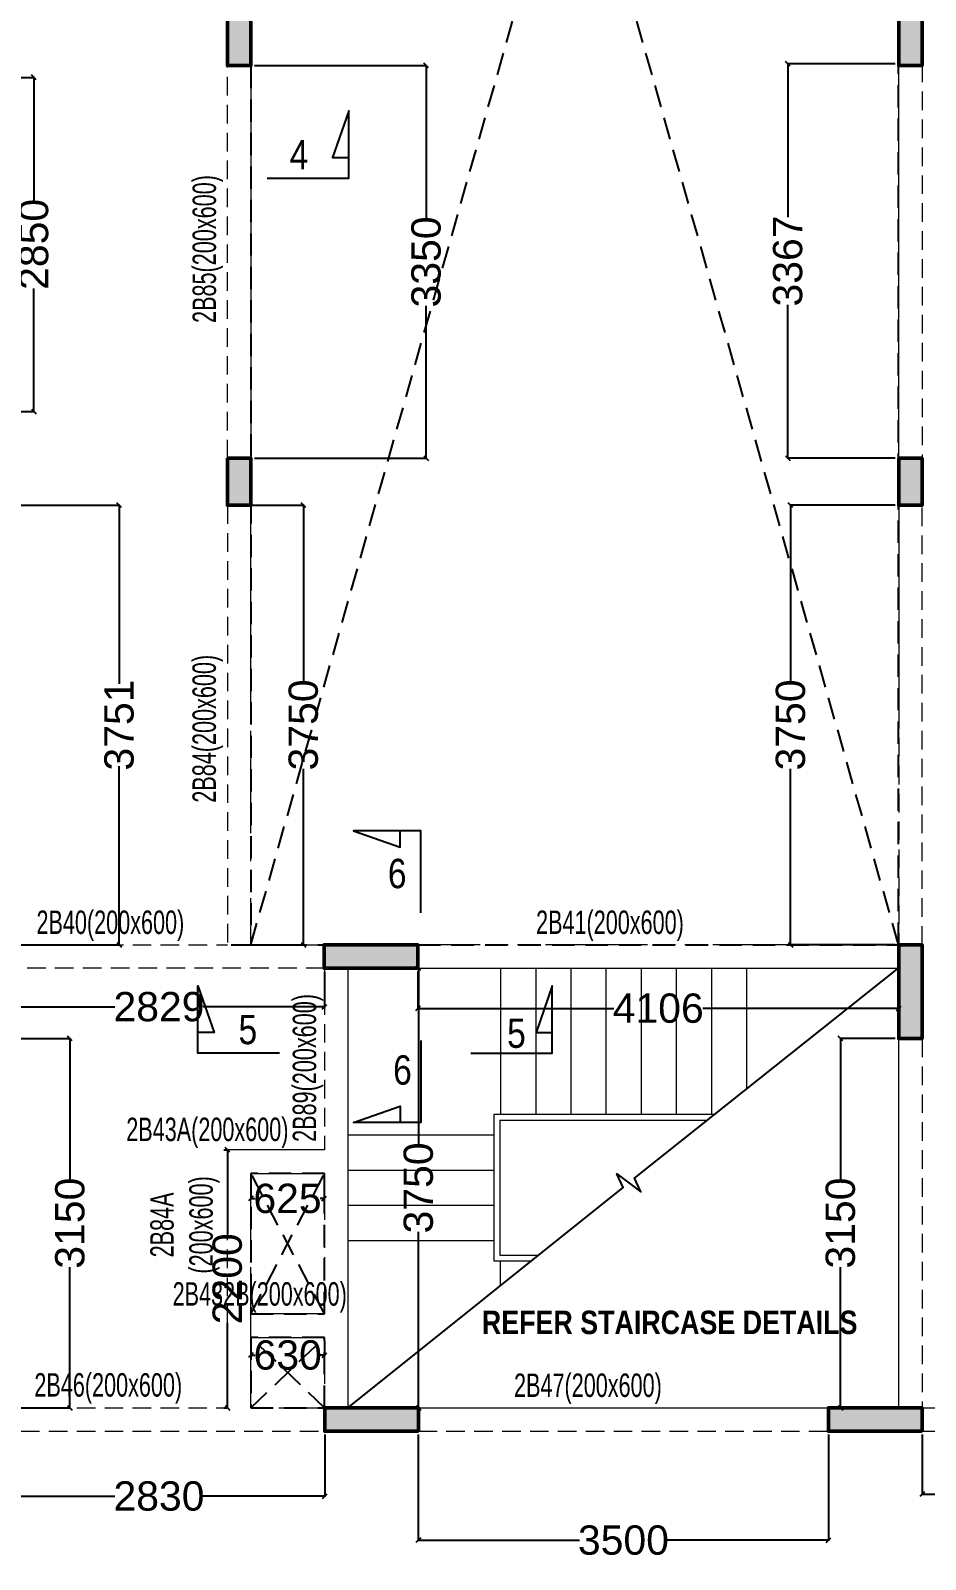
# Model space of a CAD drawing. Header units: millimetres. Extents: x -29 to 37328, y -5 to 79129.
# Drawn here: x 16650 to 24289, y 37964 to 51008 of the extents above; entities that cross this region are included whole.
import ezdxf
from ezdxf.enums import TextEntityAlignment as Align

# ---------------------------------------------------------------- set-up
doc = ezdxf.new("R2010")
doc.units = ezdxf.units.MM
for name, pattern in [('CONTINU', [0]), ('DASHED', [0.75, 0.5, -0.25]), ('HIDDEN', [9.525, 6.35, -3.175])]:
    doc.linetypes.add(name, pattern=pattern)
for name, color, linetype, lineweight in [('A-CLMN', 5, 'Continuous', 50), ('A-CONC', 5, 'Continuous', 40), ('A-CONC-PATT', 253, 'Continuous', 0), ('S - BEAM', 7, 'Continuous', 13), ('S - BEAM TXT', 30, 'Continuous', 13), ('S - SLAB TXT', 2, 'Continuous', 13), ('STR-Stair', 1, 'Continuous', 13)]:
    doc.layers.add(name, color=color, linetype=linetype, lineweight=lineweight)
for name, color, linetype in [('BAND DETAILS', 2, 'Continuous'), ('S-DIM', 8, 'Continuous'), ('SECTION', 4, 'CONTINU'), ('SL-FW-HIDDEN', 1, 'Continuous')]:
    doc.layers.add(name, color=color, linetype=linetype)
doc.styles.add('S - GRID TXT', font='ARIALNB.TTF')
doc.styles.add('SED', font='ARIALN.TTF', dxfattribs={"height": 50})
doc.styles.add('SOBHA', font='arial.ttf')
doc.styles.add('TITLE', font='tahoma.ttf')
doc.dimstyles.new('S--20', dxfattribs={"dimscale": 20, "dimtxt": 12.5, "dimasz": 2, "dimexe": 0.25, "dimexo": 1.5, "dimgap": 0.1, "dimtad": 0, "dimdec": 0, "dimrnd": 0.0005, "dimzin": 0, "dimdsep": 46, "dimtxsty": 'SOBHA', "dimblk": 'OBLIQUE', "dimcen": 0.09, "dimclrd": 8, "dimclre": 8, "dimclrt": 4, "dimadec": 0, "dimazin": 0, "dimtfac": 1, "dimtdec": 0, "dimtofl": 0, "dimtmove": 0, "dimatfit": 3, "dimfxl": 0.18, "dimtolj": 1, "dimtzin": 0, "dimlwd": -1, "dimlwe": -1, "dimarcsym": 0})

# ---------------------------------------------------------------- blocks, each defined once
blk = doc.blocks.new('*U83')
at = {"layer": 'SL-FW-HIDDEN', "linetype": 'HIDDEN', "ltscale": 30}
for p, q in [((5530, 19500), (0, 0)), ((0, 19500), (5530, 0))]:
    blk.add_line(p, q, dxfattribs=at)
blk.add_lwpolyline([(0, 19500), (5530, 19500), (5530, 0), (0, 0)], close=True, dxfattribs=at)
at = {"layer": 'SL-FW-HIDDEN', "linetype": 'DASHED', "ltscale": 250, "style": 'TITLE'}
blk.add_attdef('DECRIPTION', text='', height=125, dxfattribs=at).set_placement((960, 116), align=Align.MIDDLE_CENTER)
blk = doc.blocks.new('*U81')
at = {"layer": 'SL-FW-HIDDEN', "linetype": 'HIDDEN', "ltscale": 30}
for p, q in [((630, 600), (0, 0)), ((0, 600), (630, 0))]:
    blk.add_line(p, q, dxfattribs=at)
blk.add_lwpolyline([(0, 600), (630, 600), (630, 0), (0, 0)], close=True, dxfattribs=at)
at = {"layer": 'SL-FW-HIDDEN', "linetype": 'DASHED', "ltscale": 250, "style": 'TITLE'}
blk.add_attdef('DECRIPTION', text='', height=125, dxfattribs=at).set_placement((960, 116), align=Align.MIDDLE_CENTER)
blk = doc.blocks.new('*U82')
at = {"layer": 'SL-FW-HIDDEN', "linetype": 'HIDDEN', "ltscale": 30}
for p, q in [((630, 1200), (0, 0)), ((0, 1200), (630, 0))]:
    blk.add_line(p, q, dxfattribs=at)
blk.add_lwpolyline([(0, 1200), (630, 1200), (630, 0), (0, 0)], close=True, dxfattribs=at)
at = {"layer": 'SL-FW-HIDDEN', "linetype": 'DASHED', "ltscale": 250, "style": 'TITLE'}
blk.add_attdef('DECRIPTION', text='', height=125, dxfattribs=at).set_placement((960, 116), align=Align.MIDDLE_CENTER)
blk = doc.blocks.new('FIRST FLOOR ROOF FRAMING LAYOUT')
at = {"elevation": 1}
blk.add_lwpolyline([(19021, -2567156), (21374, -2565276), (21319, -2565159), (21526, -2565313), (21470, -2565196), (23726, -2563402)], dxfattribs=at)
at = {"layer": 'S - BEAM', "linetype": 'HIDDEN', "ltscale": 25}
for p, q in [((17995, -2559054, 0), (17995, -2555704, 0)), ((23926, -2555687, 0), (23927, -2559072, 0)), ((17995, -2559454, 0), (17996, -2563204, 0)), ((23927, -2559454, 0), (23727, -2559454, 0)), ((23926, -2563204, 0), (23926, -2559454, 0)), ((18196, -2563204, 0), (18196, -2561204, 0)), ((23727, -2561201, 0), (23727, -2563204, 0)), ((15996, -2563204), (17996, -2563204)), ((18196, -2563204), (18825, -2563204)), ((23726, -2563204, -1), (19620, -2563204, 1)), ((18825, -2563404), (15996, -2563404)), ((18825, -2563404, 0), (18825, -2564954, 0)), ((23926, -2564004, 0), (23926, -2567154, 0)), ((18825, -2565155, 0), (18825, -2566354, 0)), ((18825, -2566554, 0), (18825, -2567154, 0)), ((15995, -2567154, 0), (17995, -2567154, 0)), ((18195, -2567154, 0), (18825, -2567154, 0)), ((23926, -2567154, 0), (25926, -2567154, 0)), ((15995, -2567354, 0), (18825, -2567354, 0)), ((19626, -2567353, 0), (23126, -2567354, 0)), ((23926, -2567354, 0), (25926, -2567354, 0))]:
    blk.add_line(p, q, dxfattribs=at)
at = {"layer": 'S - BEAM', "linetype": 'ByBlock', "ltscale": 25}
for p, q in [((18195, -2555704, 0), (18195, -2559054, 0)), ((23727, -2559072, 0), (23727, -2555687, 0)), ((18196, -2561200, 0), (18195, -2559454, 0)), ((23727, -2559454, 0), (23727, -2561201, 0)), ((19025, -2567154, 0), (19025, -2563404, 0)), ((19620, -2563404, 1), (23726, -2563404, -1)), ((23726, -2567154, 0), (23726, -2564004, 0)), ((19626, -2567154, 0), (23126, -2567154, 0))]:
    blk.add_line(p, q, dxfattribs=at)
at = {"layer": 'S - BEAM', "linetype": 'ByBlock', "ltscale": 25, "elevation": 0}
for points in [[(18825, -2564954), (17995, -2564954)], [(18195, -2565154), (18821, -2565154)], [(18195, -2565754), (18195, -2565155)], [(18195, -2567154), (18195, -2565954)], [(18825, -2566354), (18200, -2566354)], [(18200, -2566554), (18825, -2566554)]]:
    blk.add_lwpolyline(points, dxfattribs=at)
at = {"layer": 'S - BEAM', "linetype": 'HIDDEN', "ltscale": 25, "elevation": 0}
blk.add_lwpolyline([(17995, -2567154), (17995, -2564954)], dxfattribs=at)
at = {"layer": 'SECTION', "color": 5, "ltscale": 1000}
for points, elevation in [([(18335, -2556664), (19033, -2556664), (19033, -2556089), (18893, -2556487), (19033, -2556487)], 0), ([(19646, -2562932), (19646, -2562231), (19071, -2562231), (19469, -2562370), (19469, -2562231)], 1), ([(18440, -2564129), (17743, -2564129), (17743, -2563554), (17882, -2563952), (17743, -2563952)], -1), ([(20072, -2564129), (20769, -2564129), (20769, -2563554), (20630, -2563952), (20769, -2563952)], 0), ([(19646, -2564022), (19646, -2564719), (19071, -2564719), (19469, -2564580), (19469, -2564719)], 1)]:
    blk.add_lwpolyline(points, dxfattribs=dict(at, elevation=elevation))
at = {"layer": 'STR-Stair', "color": 1}
for p, q in [((20327, -2563404, 0), (20327, -2564651, 1)), ((20627, -2563404, 0), (20627, -2564651, 1)), ((20927, -2563404, 0), (20927, -2564651, 1)), ((21227, -2563404, 0), (21227, -2564651, 1)), ((21527, -2563404, 0), (21527, -2564651, 1)), ((21827, -2563404, 0), (21827, -2564651, 1)), ((22127, -2563404, 0), (22127, -2564651, 1)), ((22427, -2563404, 0), (22427, -2564434, 1)), ((19021, -2564826, 1), (20271, -2564826, 1)), ((19021, -2565126, 1), (20271, -2565126, 1)), ((19021, -2565426, 1), (20271, -2565426, 1)), ((19021, -2565726, 1), (20271, -2565726, 1)), ((20327, -2566111, 1), (20327, -2565901, 1))]:
    blk.add_line(p, q, dxfattribs=at)
at = {"layer": 'STR-Stair', "color": 7, "linetype": 'ByBlock'}
for p, q in [((22155, -2564651, 1), (20271, -2564651, 1)), ((20271, -2564651, 1), (20271, -2565901, 1)), ((20321, -2564701, 1), (20321, -2565851, 1)), ((20321, -2564701, 1), (22092, -2564701, 1)), ((20271, -2565901, 1), (20591, -2565901, 1)), ((20321, -2565851, 1), (20653, -2565851, 1))]:
    blk.add_line(p, q, dxfattribs=at)
at = {"layer": 'SL-FW-HIDDEN', "color": 3, "linetype": 'DASHED', "lineweight": 5, "ltscale": 30, "xscale": -1, "rotation": 180}
for name, p in [('*U83', (18195, -2543704, 0)), ('*U82', (18195, -2565154, 0)), ('*U81', (18195, -2566554, 0))]:
    blk.add_blockref(name, p, dxfattribs=at)
at = {"layer": 'S - BEAM TXT', "char_height": 200, "attachment_point": 8, "rotation": 90, "style": 'S - GRID TXT'}
for s, insert in [('{\\fSwis721 LtCn BT|b0|i0|c0|p34;\\W0.9;2B85(200x600)}', (17958, -2557268, 0)), ('{\\fSwis721 LtCn BT|b0|i0|c0|p34;\\W0.9;2B84(200x600)}', (17957, -2561361, 0)), ('{\\fSwis721 LtCn BT|b0|i0|c0|p34;\\W0.9;2B89(200x600)}', (18813, -2564255, 0)), ('{\\fSwis721 LtCn BT|b0|i0|c0|p34;\\W0.9;2B84A \\P(200x600)}', (17930, -2565594, 0))]:
    blk.add_mtext(s, dxfattribs=dict(at, insert=insert))
at = {"layer": 'S - BEAM TXT', "char_height": 200, "attachment_point": 8, "style": 'S - GRID TXT'}
for s, insert in [('{\\fSwis721 LtCn BT|b0|i0|c0|p34;\\W0.9;2B40(200x600)}', (16996, -2563172, 1)), ('{\\fSwis721 LtCn BT|b0|i0|c0|p34;\\W0.9;2B41(200x600)}', (21261, -2563172, 0)), ('{\\fSwis721 LtCn BT|b0|i0|c0|p34;\\W0.9;2B43A(200x600)}', (17824, -2564939, 1)), ('{\\fSwis721 LtCn BT|b0|i0|c0|p34;\\W0.9;2B432B(200x600)}', (18271, -2566343, 1)), ('{\\fSwis721 LtCn BT|b0|i0|c0|p34;\\W0.9;2B46(200x600)}', (16978, -2567119, 1)), ('{\\fSwis721 LtCn BT|b0|i0|c0|p34;\\W0.9;2B47(200x600)}', (21073, -2567122, 1))]:
    blk.add_mtext(s, dxfattribs=dict(at, insert=insert))
at = {"layer": 'S - SLAB TXT', "insert": (23374, -2566325, 0), "char_height": 200, "width": 3207.13, "attachment_point": 3, "rotation": 0.0107, "style": 'S - GRID TXT'}
blk.add_mtext('REFER STAIRCASE DETAILS', dxfattribs=at)
at = {"layer": 'SECTION', "linetype": 'Continuous', "style": 'SED'}
for s, p in [('4', (18527, -2556588, 0)), ('6', (19365, -2562721, 0)), ('5', (18090, -2564052, -1)), ('5', (20383, -2564083, 0)), ('6', (19410, -2564397, 1))]:
    blk.add_text(s, height=250, rotation=0.0105, dxfattribs=at).set_placement(p)
blk = doc.blocks.new('FFR')
at = {"layer": 'A-CONC-PATT'}
h = blk.add_hatch(color=256, dxfattribs=at)
h.dxf.hatch_style = 1
h.paths.add_polyline_path([(10440, 19780), (10240, 19780), (10240, 19380), (10440, 19380)])
h = blk.add_hatch(color=256, dxfattribs=at)
h.dxf.hatch_style = 1
h.paths.add_polyline_path([(16170, 19780), (15970, 19780), (15970, 19380), (16170, 19380)])
h = blk.add_hatch(color=256, dxfattribs=at)
h.dxf.hatch_style = 1
h.paths.add_polyline_path([(10440, 16030), (10240, 16030), (10240, 15630), (10440, 15630)])
h = blk.add_hatch(color=256, dxfattribs=at)
h.dxf.hatch_style = 1
h.paths.add_polyline_path([(16170, 16030), (15970, 16030), (15970, 15630), (16170, 15630)])
h = blk.add_hatch(color=256, dxfattribs=at)
h.dxf.hatch_style = 1
h.paths.add_polyline_path([(11065, 11880), (11065, 11680), (11865, 11680), (11865, 11880)])
h = blk.add_hatch(color=256, dxfattribs=at)
h.dxf.hatch_style = 1
h.paths.add_polyline_path([(16170, 11880), (15970, 11880), (15970, 11080), (16170, 11080)])
h = blk.add_hatch(color=256, dxfattribs=at)
h.dxf.hatch_style = 1
h.paths.add_polyline_path([(11070, 7930), (11070, 7730), (11870, 7730), (11870, 7930)])
h = blk.add_hatch(color=256, dxfattribs=at)
h.dxf.hatch_style = 1
h.paths.add_polyline_path([(15370, 7930), (15370, 7730), (16170, 7730), (16170, 7930)])
at = {"elevation": 0}
blk.add_lwpolyline([(11341, 7927), (11341, 7927)], dxfattribs=at)
at = {"layer": 'A-CLMN'}
for points, elevation in [([(10240, 19780), (10440, 19780), (10440, 19380), (10240, 19380)], 1), ([(15970, 19780), (16170, 19780), (16170, 19380), (15970, 19380)], 1), ([(11865, 11680), (11065, 11680), (11065, 11880), (11865, 11880)], 1), ([(15970, 11880), (16170, 11880), (16170, 11080), (15970, 11080)], 0)]:
    blk.add_lwpolyline(points, close=True, dxfattribs=dict(at, elevation=elevation))
for points in [[(10240, 16030), (10440, 16030), (10440, 15630), (10240, 15630)], [(15970, 16030), (16170, 16030), (16170, 15630), (15970, 15630)], [(11870, 7730), (11070, 7730), (11070, 7930), (11870, 7930)], [(16170, 7730), (15370, 7730), (15370, 7930), (16170, 7930)]]:
    blk.add_lwpolyline(points, close=True, dxfattribs=at)
at = {"layer": 'A-CONC', "ltscale": 50, "elevation": 0}
blk.add_lwpolyline([(15970, 11880), (15970, 11680)], dxfattribs=at)
blk.add_lwpolyline([(15970, 11880), (15970, 11680)], dxfattribs=at)
at = {"layer": 'A-CONC', "ltscale": 50}
blk.add_lwpolyline([(15970, 11080), (16170, 11080)], dxfattribs=at)
blk.add_lwpolyline([(15970, 11080), (16170, 11080)], dxfattribs=at)
blk = doc.blocks.new('_Oblique')
at = {"color": 0, "linetype": 'ByBlock', "lineweight": -2}
blk.add_line((-0.5, -0.5), (0.5, 0.5), dxfattribs=at)
blk = doc.blocks.new('*D402')
at = {"layer": 'Defpoints', "color": 0, "linetype": 'ByBlock', "transparency": 16777216}
for p in [(16331, 43008), (19160, 43008), (19160, 42679)]:
    blk.add_point(p, dxfattribs=at)
at = {"layer": 'S-DIM', "color": 8, "transparency": 16777216}
for p, q in [((16331, 42978), (16331, 42674)), ((19160, 42978), (19160, 42674)), ((16331, 42679), (17368, 42679)), ((19160, 42679), (18123, 42679))]:
    blk.add_line(p, q, dxfattribs=at)
at = {"layer": 'S-DIM', "color": 8, "linetype": 'ByBlock', "transparency": 16777216, "xscale": 40, "yscale": 40, "zscale": 40, "rotation": 180}
blk.add_blockref('_Oblique', (16331, 42679), dxfattribs=at)
at = {"layer": 'S-DIM', "color": 8, "linetype": 'ByBlock', "transparency": 16777216, "xscale": 40, "yscale": 40, "zscale": 40}
blk.add_blockref('_Oblique', (19160, 42679), dxfattribs=at)
at = {"layer": 'S-DIM', "color": 4, "linetype": 'ByBlock', "transparency": 16777216, "insert": (17746, 42679), "char_height": 250, "attachment_point": 5, "style": 'SOBHA'}
blk.add_mtext('\\A1;2829', dxfattribs=at)
blk = doc.blocks.new('*D308')
at = {"layer": 'Defpoints', "color": 0, "linetype": 'ByBlock', "transparency": 16777216}
for p in [(19955, 43009, 1), (24061, 43011, 1), (24061, 42666)]:
    blk.add_point(p, dxfattribs=at)
at = {"layer": 'S-DIM', "color": 8, "transparency": 16777216}
for p, q in [((19955, 42979), (19955, 42661)), ((24061, 42981), (24061, 42661)), ((19955, 42666), (21628, 42666)), ((24061, 42666), (22389, 42666))]:
    blk.add_line(p, q, dxfattribs=at)
at = {"layer": 'S-DIM', "color": 8, "linetype": 'ByBlock', "transparency": 16777216, "xscale": 40, "yscale": 40, "zscale": 40, "rotation": 180}
blk.add_blockref('_Oblique', (19955, 42666), dxfattribs=at)
at = {"layer": 'S-DIM', "color": 8, "linetype": 'ByBlock', "transparency": 16777216, "xscale": 40, "yscale": 40, "zscale": 40}
blk.add_blockref('_Oblique', (24061, 42666), dxfattribs=at)
at = {"layer": 'S-DIM', "color": 4, "linetype": 'ByBlock', "transparency": 16777216, "insert": (22008, 42666), "char_height": 250, "attachment_point": 5, "style": 'SOBHA'}
blk.add_mtext('\\A1;4106', dxfattribs=at)
blk = doc.blocks.new('*D311')
at = {"layer": 'Defpoints', "color": 0, "linetype": 'ByBlock', "transparency": 16777216}
for p in [(18530, 41259, 0), (19156, 41259, 0), (19156, 41043)]:
    blk.add_point(p, dxfattribs=at)
at = {"layer": 'S-DIM', "color": 8, "transparency": 16777216}
for p, q in [((18530, 41229), (18530, 41038)), ((19156, 41229), (19156, 41038)), ((18530, 41043), (18563, 41043)), ((19156, 41043), (19123, 41043))]:
    blk.add_line(p, q, dxfattribs=at)
at = {"layer": 'S-DIM', "color": 8, "linetype": 'ByBlock', "transparency": 16777216, "xscale": 40, "yscale": 40, "zscale": 40, "rotation": 180}
blk.add_blockref('_Oblique', (18530, 41043), dxfattribs=at)
at = {"layer": 'S-DIM', "color": 8, "linetype": 'ByBlock', "transparency": 16777216, "xscale": 40, "yscale": 40, "zscale": 40}
blk.add_blockref('_Oblique', (19156, 41043), dxfattribs=at)
at = {"layer": 'S-DIM', "color": 4, "linetype": 'ByBlock', "transparency": 16777216, "insert": (18843, 41043), "char_height": 250, "attachment_point": 5, "style": 'SOBHA'}
blk.add_mtext('\\A1;625', dxfattribs=at)
blk = doc.blocks.new('*D312')
at = {"layer": 'Defpoints', "color": 0, "linetype": 'ByBlock', "transparency": 16777216}
for p in [(18530, 39859, 0), (19160, 39859, 0), (19160, 39707)]:
    blk.add_point(p, dxfattribs=at)
at = {"layer": 'S-DIM', "color": 8, "transparency": 16777216}
for p, q in [((18530, 39829), (18530, 39702)), ((19160, 39829), (19160, 39702)), ((18530, 39707), (18567, 39707)), ((19160, 39707), (19124, 39707))]:
    blk.add_line(p, q, dxfattribs=at)
at = {"layer": 'S-DIM', "color": 8, "linetype": 'ByBlock', "transparency": 16777216, "xscale": 40, "yscale": 40, "zscale": 40, "rotation": 180}
blk.add_blockref('_Oblique', (18530, 39707), dxfattribs=at)
at = {"layer": 'S-DIM', "color": 8, "linetype": 'ByBlock', "transparency": 16777216, "xscale": 40, "yscale": 40, "zscale": 40}
blk.add_blockref('_Oblique', (19160, 39707), dxfattribs=at)
at = {"layer": 'S-DIM', "color": 4, "linetype": 'ByBlock', "transparency": 16777216, "insert": (18845, 39707), "char_height": 250, "attachment_point": 5, "style": 'SOBHA'}
blk.add_mtext('\\A1;630', dxfattribs=at)
blk = doc.blocks.new('*D313')
at = {"layer": 'Defpoints', "color": 0, "linetype": 'ByBlock', "transparency": 16777216}
for p in [(16331, 39059, 0), (19161, 39059, 0), (19161, 38504)]:
    blk.add_point(p, dxfattribs=at)
at = {"layer": 'S-DIM', "color": 8, "transparency": 16777216}
for p, q in [((16331, 39029), (16331, 38499)), ((19161, 39029), (19161, 38499)), ((16331, 38504), (17369, 38504)), ((19161, 38504), (18123, 38504))]:
    blk.add_line(p, q, dxfattribs=at)
at = {"layer": 'S-DIM', "color": 8, "linetype": 'ByBlock', "transparency": 16777216, "xscale": 40, "yscale": 40, "zscale": 40, "rotation": 180}
blk.add_blockref('_Oblique', (16331, 38504), dxfattribs=at)
at = {"layer": 'S-DIM', "color": 8, "linetype": 'ByBlock', "transparency": 16777216, "xscale": 40, "yscale": 40, "zscale": 40}
blk.add_blockref('_Oblique', (19161, 38504), dxfattribs=at)
at = {"layer": 'S-DIM', "color": 4, "linetype": 'ByBlock', "transparency": 16777216, "insert": (17746, 38504), "char_height": 250, "attachment_point": 5, "style": 'SOBHA'}
blk.add_mtext('\\A1;2830', dxfattribs=at)
blk = doc.blocks.new('*D314')
at = {"layer": 'Defpoints', "color": 0, "linetype": 'ByBlock', "transparency": 16777216}
for p in [(19960, 39059, 0), (23461, 39059, 0), (23461, 38128)]:
    blk.add_point(p, dxfattribs=at)
at = {"layer": 'S-DIM', "color": 8, "transparency": 16777216}
for p, q in [((19960, 39029), (19960, 38123)), ((23461, 39029), (23461, 38123)), ((19960, 38128), (21336, 38128)), ((23461, 38128), (22085, 38128))]:
    blk.add_line(p, q, dxfattribs=at)
at = {"layer": 'S-DIM', "color": 8, "linetype": 'ByBlock', "transparency": 16777216, "xscale": 40, "yscale": 40, "zscale": 40, "rotation": 180}
blk.add_blockref('_Oblique', (19960, 38128), dxfattribs=at)
at = {"layer": 'S-DIM', "color": 8, "linetype": 'ByBlock', "transparency": 16777216, "xscale": 40, "yscale": 40, "zscale": 40}
blk.add_blockref('_Oblique', (23461, 38128), dxfattribs=at)
at = {"layer": 'S-DIM', "color": 4, "linetype": 'ByBlock', "transparency": 16777216, "insert": (21711, 38128), "char_height": 250, "attachment_point": 5, "style": 'SOBHA'}
blk.add_mtext('\\A1;3500', dxfattribs=at)
blk = doc.blocks.new('*D315')
at = {"layer": 'Defpoints', "color": 0, "linetype": 'ByBlock', "transparency": 16777216}
for p in [(24261, 39059, 0), (26261, 39059, 0), (26261, 38521)]:
    blk.add_point(p, dxfattribs=at)
at = {"layer": 'S-DIM', "color": 8, "transparency": 16777216}
for p, q in [((24261, 39029), (24261, 38516)), ((26261, 39029), (26261, 38516)), ((24261, 38521), (24884, 38521)), ((26261, 38521), (25638, 38521))]:
    blk.add_line(p, q, dxfattribs=at)
at = {"layer": 'S-DIM', "color": 8, "linetype": 'ByBlock', "transparency": 16777216, "xscale": 40, "yscale": 40, "zscale": 40, "rotation": 180}
blk.add_blockref('_Oblique', (24261, 38521), dxfattribs=at)
at = {"layer": 'S-DIM', "color": 8, "linetype": 'ByBlock', "transparency": 16777216, "xscale": 40, "yscale": 40, "zscale": 40}
blk.add_blockref('_Oblique', (26261, 38521), dxfattribs=at)
at = {"layer": 'S-DIM', "color": 4, "linetype": 'ByBlock', "transparency": 16777216, "insert": (25261, 38521), "char_height": 250, "attachment_point": 5, "style": 'SOBHA'}
blk.add_mtext('\\A1;2000', dxfattribs=at)
blk = doc.blocks.new('*D415')
at = {"layer": 'Defpoints', "color": 0, "linetype": 'ByBlock', "transparency": 16777216}
for p in [(16131, 42408), (16986, 42408), (16131, 39258)]:
    blk.add_point(p, dxfattribs=at)
at = {"layer": 'S-DIM', "color": 8, "transparency": 16777216}
for p, q in [((16161, 42408), (16991, 42408)), ((16986, 42408), (16986, 41208)), ((16986, 39258), (16986, 40458)), ((16161, 39258), (16991, 39258))]:
    blk.add_line(p, q, dxfattribs=at)
at = {"layer": 'S-DIM', "color": 8, "linetype": 'ByBlock', "transparency": 16777216, "xscale": 40, "yscale": 40, "zscale": 40}
for p, rotation in [((16986, 42408), 90), ((16986, 39258), 270)]:
    blk.add_blockref('_Oblique', p, dxfattribs=dict(at, rotation=rotation))
at = {"layer": 'S-DIM', "color": 4, "linetype": 'ByBlock', "transparency": 16777216, "insert": (16986, 40833), "char_height": 250, "attachment_point": 5, "rotation": 90, "style": 'SOBHA'}
blk.add_mtext('\\A1;3150', dxfattribs=at)
blk = doc.blocks.new('*D416')
at = {"layer": 'Defpoints', "color": 0, "linetype": 'ByBlock', "transparency": 16777216}
for p in [(16331, 46959, 0), (17406, 46959), (16331, 43208)]:
    blk.add_point(p, dxfattribs=at)
at = {"layer": 'S-DIM', "color": 8, "transparency": 16777216}
for p, q in [((16361, 46959), (17411, 46959)), ((17406, 46959), (17406, 45434)), ((17406, 43208), (17406, 44732)), ((16361, 43208), (17411, 43208))]:
    blk.add_line(p, q, dxfattribs=at)
at = {"layer": 'S-DIM', "color": 8, "linetype": 'ByBlock', "transparency": 16777216, "xscale": 40, "yscale": 40, "zscale": 40}
for p, rotation in [((17406, 46959), 90), ((17406, 43208), 270)]:
    blk.add_blockref('_Oblique', p, dxfattribs=dict(at, rotation=rotation))
at = {"layer": 'S-DIM', "color": 4, "linetype": 'ByBlock', "transparency": 16777216, "insert": (17406, 45083), "char_height": 250, "attachment_point": 5, "rotation": 90, "style": 'SOBHA'}
blk.add_mtext('\\A1;3751', dxfattribs=at)
blk = doc.blocks.new('*D340')
at = {"layer": 'Defpoints', "color": 0, "linetype": 'ByBlock', "transparency": 16777216}
for p in [(16331, 50609, 1), (16677, 50609), (16225, 47759, 0)]:
    blk.add_point(p, dxfattribs=at)
at = {"layer": 'S-DIM', "color": 8, "transparency": 16777216}
for p, q in [((16361, 50609), (16682, 50609)), ((16677, 50609), (16677, 49561)), ((16677, 47759), (16677, 48807)), ((16255, 47759), (16682, 47759))]:
    blk.add_line(p, q, dxfattribs=at)
at = {"layer": 'S-DIM', "color": 8, "linetype": 'ByBlock', "transparency": 16777216, "xscale": 40, "yscale": 40, "zscale": 40}
for p, rotation in [((16677, 50609), 90), ((16677, 47759), 270)]:
    blk.add_blockref('_Oblique', p, dxfattribs=dict(at, rotation=rotation))
at = {"layer": 'S-DIM', "color": 4, "linetype": 'ByBlock', "transparency": 16777216, "insert": (16677, 49184), "char_height": 250, "attachment_point": 5, "rotation": 90, "style": 'SOBHA'}
blk.add_mtext('\\A1;2850', dxfattribs=at)
blk = doc.blocks.new('*D343')
at = {"layer": 'Defpoints', "color": 0, "linetype": 'ByBlock', "transparency": 16777216}
for p in [(18331, 46959, 0), (18331, 43209, 0), (18979, 43209)]:
    blk.add_point(p, dxfattribs=at)
at = {"layer": 'S-DIM', "color": 8, "transparency": 16777216}
for p, q in [((18361, 46959), (18984, 46959)), ((18979, 46959), (18979, 45458)), ((18979, 43209), (18979, 44709)), ((18361, 43209), (18984, 43209))]:
    blk.add_line(p, q, dxfattribs=at)
at = {"layer": 'S-DIM', "color": 8, "linetype": 'ByBlock', "transparency": 16777216, "xscale": 40, "yscale": 40, "zscale": 40}
for p, rotation in [((18979, 46959), 90), ((18979, 43209), 270)]:
    blk.add_blockref('_Oblique', p, dxfattribs=dict(at, rotation=rotation))
at = {"layer": 'S-DIM', "color": 4, "linetype": 'ByBlock', "transparency": 16777216, "insert": (18979, 45084), "char_height": 250, "attachment_point": 5, "rotation": 90, "style": 'SOBHA'}
blk.add_mtext('\\A1;3750', dxfattribs=at)
blk = doc.blocks.new('*D344')
at = {"layer": 'Defpoints', "color": 0, "linetype": 'ByBlock', "transparency": 16777216}
for p in [(18330, 41459, 0), (18330, 39259, 0), (18330, 39259)]:
    blk.add_point(p, dxfattribs=at)
at = {"layer": 'S-DIM', "color": 8, "transparency": 16777216}
for p, q in [((18300, 41459), (18325, 41459)), ((18330, 41459), (18330, 40736)), ((18330, 39259), (18330, 39982)), ((18300, 39259), (18325, 39259))]:
    blk.add_line(p, q, dxfattribs=at)
at = {"layer": 'S-DIM', "color": 8, "linetype": 'ByBlock', "transparency": 16777216, "xscale": 40, "yscale": 40, "zscale": 40}
for p, rotation in [((18330, 41459), 90), ((18330, 39259), 270)]:
    blk.add_blockref('_Oblique', p, dxfattribs=dict(at, rotation=rotation))
at = {"layer": 'S-DIM', "color": 4, "linetype": 'ByBlock', "transparency": 16777216, "insert": (18330, 40359), "char_height": 250, "attachment_point": 5, "rotation": 90, "style": 'SOBHA'}
blk.add_mtext('\\A1;2200', dxfattribs=at)
blk = doc.blocks.new('*D345')
at = {"layer": 'Defpoints', "color": 0, "linetype": 'ByBlock', "transparency": 16777216}
for p in [(18530, 50709, 0), (18531, 47359, 0), (20027, 47359)]:
    blk.add_point(p, dxfattribs=at)
at = {"layer": 'S-DIM', "color": 8, "transparency": 16777216}
for p, q in [((18560, 50709), (20032, 50709)), ((20027, 50709), (20027, 49408)), ((20027, 47359), (20027, 48659)), ((18561, 47359), (20032, 47359))]:
    blk.add_line(p, q, dxfattribs=at)
at = {"layer": 'S-DIM', "color": 8, "linetype": 'ByBlock', "transparency": 16777216, "xscale": 40, "yscale": 40, "zscale": 40}
for p, rotation in [((20027, 50709), 90), ((20027, 47359), 270)]:
    blk.add_blockref('_Oblique', p, dxfattribs=dict(at, rotation=rotation))
at = {"layer": 'S-DIM', "color": 4, "linetype": 'ByBlock', "transparency": 16777216, "insert": (20027, 49034), "char_height": 250, "attachment_point": 5, "rotation": 90, "style": 'SOBHA'}
blk.add_mtext('\\A1;3350', dxfattribs=at)
blk = doc.blocks.new('*D350')
at = {"layer": 'Defpoints', "color": 0, "linetype": 'ByBlock', "transparency": 16777216}
for p in [(19155, 43009, 1), (19160, 39259, 0), (19961, 39259)]:
    blk.add_point(p, dxfattribs=at)
at = {"layer": 'S-DIM', "color": 8, "transparency": 16777216}
for p, q in [((19185, 43009), (19966, 43009)), ((19961, 43009), (19961, 41508)), ((19961, 39259), (19961, 40759)), ((19190, 39259), (19966, 39259))]:
    blk.add_line(p, q, dxfattribs=at)
at = {"layer": 'S-DIM', "color": 8, "linetype": 'ByBlock', "transparency": 16777216, "xscale": 40, "yscale": 40, "zscale": 40}
for p, rotation in [((19961, 43009), 90), ((19961, 39259), 270)]:
    blk.add_blockref('_Oblique', p, dxfattribs=dict(at, rotation=rotation))
at = {"layer": 'S-DIM', "color": 4, "linetype": 'ByBlock', "transparency": 16777216, "insert": (19961, 41134), "char_height": 250, "attachment_point": 5, "rotation": 90, "style": 'SOBHA'}
blk.add_mtext('\\A1;3750', dxfattribs=at)
blk = doc.blocks.new('*D352')
at = {"layer": 'Defpoints', "color": 0, "linetype": 'ByBlock', "transparency": 16777216}
for p in [(23564, 42409), (24061, 42409, 0), (24061, 39259, 0)]:
    blk.add_point(p, dxfattribs=at)
at = {"layer": 'S-DIM', "color": 8, "transparency": 16777216}
for p, q in [((24031, 42409), (23559, 42409)), ((23564, 42409), (23564, 41208)), ((23564, 39259), (23564, 40459)), ((24031, 39259), (23559, 39259))]:
    blk.add_line(p, q, dxfattribs=at)
at = {"layer": 'S-DIM', "color": 8, "linetype": 'ByBlock', "transparency": 16777216, "xscale": 40, "yscale": 40, "zscale": 40}
for p, rotation in [((23564, 42409), 90), ((23564, 39259), 270)]:
    blk.add_blockref('_Oblique', p, dxfattribs=dict(at, rotation=rotation))
at = {"layer": 'S-DIM', "color": 4, "linetype": 'ByBlock', "transparency": 16777216, "insert": (23564, 40834), "char_height": 250, "attachment_point": 5, "rotation": 90, "style": 'SOBHA'}
blk.add_mtext('\\A1;3150', dxfattribs=at)
blk = doc.blocks.new('*D353')
at = {"layer": 'Defpoints', "color": 0, "linetype": 'ByBlock', "transparency": 16777216}
for p in [(23138, 46959), (24061, 46959, 0), (24061, 43209, 0)]:
    blk.add_point(p, dxfattribs=at)
at = {"layer": 'S-DIM', "color": 8, "transparency": 16777216}
for p, q in [((24031, 46959), (23133, 46959)), ((23138, 46959), (23138, 45458)), ((23138, 43209), (23138, 44709)), ((24031, 43209), (23133, 43209))]:
    blk.add_line(p, q, dxfattribs=at)
at = {"layer": 'S-DIM', "color": 8, "linetype": 'ByBlock', "transparency": 16777216, "xscale": 40, "yscale": 40, "zscale": 40}
for p, rotation in [((23138, 46959), 90), ((23138, 43209), 270)]:
    blk.add_blockref('_Oblique', p, dxfattribs=dict(at, rotation=rotation))
at = {"layer": 'S-DIM', "color": 4, "linetype": 'ByBlock', "transparency": 16777216, "insert": (23138, 45084), "char_height": 250, "attachment_point": 5, "rotation": 90, "style": 'SOBHA'}
blk.add_mtext('\\A1;3750', dxfattribs=at)
blk = doc.blocks.new('*D354')
at = {"layer": 'Defpoints', "color": 0, "linetype": 'ByBlock', "transparency": 16777216}
for p in [(23114, 50725), (24061, 50725, 0), (24061, 47359, 0)]:
    blk.add_point(p, dxfattribs=at)
at = {"layer": 'S-DIM', "color": 8, "transparency": 16777216}
for p, q in [((24031, 50725), (23109, 50725)), ((23114, 50725), (23114, 49417)), ((23114, 47359), (23114, 48667)), ((24031, 47359), (23109, 47359))]:
    blk.add_line(p, q, dxfattribs=at)
at = {"layer": 'S-DIM', "color": 8, "linetype": 'ByBlock', "transparency": 16777216, "xscale": 40, "yscale": 40, "zscale": 40}
for p, rotation in [((23114, 50725), 90), ((23114, 47359), 270)]:
    blk.add_blockref('_Oblique', p, dxfattribs=dict(at, rotation=rotation))
at = {"layer": 'S-DIM', "color": 4, "linetype": 'ByBlock', "transparency": 16777216, "insert": (23114, 49042), "char_height": 250, "attachment_point": 5, "rotation": 90, "style": 'SOBHA'}
blk.add_mtext('\\A1;3367', dxfattribs=at)

msp = doc.modelspace()

# ---------------------------------------------------------------- block references
at = {"color": 1}
msp.add_blockref('FIRST FLOOR ROOF FRAMING LAYOUT', (334.9, 2606412.3), dxfattribs=at)
at = {"layer": 'BAND DETAILS', "linetype": 'ByBlock'}
msp.add_blockref('FFR', (8090.7, 31328.6, -0.1), dxfattribs=at)

# ---------------------------------------------------------------- dimensions: what is measured, and where the dimension line sits
at = {"layer": 'S-DIM', "linetype": 'ByBlock'}
for base, p1, p2, picture, middle in [((23114.1, 50725.2), (24060.7, 47358.6, -0.1), (24061.5, 50725.2, 0.2), '*D354', (23114.1, 49041.9)), ((16677.3, 50608.6), (16224.6, 47758.6, -0.1), (16330.9, 50608.6, 0.5), '*D340', (16677.3, 49183.6)), ((20027, 47358.6), (18530.3, 50708.6, -0.2), (18530.7, 47358.6, -0.1), '*D345', (20027, 49033.6)), ((17406.5, 46958.6), (16331.3, 43207.9), (16330.7, 46958.6, -0.1), '*D416', (17406.5, 45083.2)), ((18979.1, 43208.6), (18330.7, 46958.6, -0.1), (18330.7, 43208.6, -0.3), '*D343', (18979.1, 45083.6)), ((23138.3, 46958.6), (24060.7, 43208.6, -0.3), (24060.7, 46958.6, -0.1), '*D353', (23138.3, 45083.6)), ((19960.7, 39258.6), (19155.4, 43008.6, 0.7), (19160.1, 39258.6, -0.1), '*D350', (19960.7, 41133.6)), ((16986.3, 42407.9), (16131.3, 39257.9), (16131.3, 42407.9), '*D415', (16986.3, 40832.9)), ((23564.4, 42408.6), (24060.7, 39258.6, -0.1), (24060.7, 42408.6, -0.1), '*D352', (23564.4, 40833.6)), ((18330.3, 39258.6), (18330.3, 41458.6, -0.2), (18330.3, 39258.6, -0.2), '*D344', (18330.3, 40358.6))]:
    dim = msp.add_linear_dim(base=base, p1=p1, p2=p2, angle=90, dimstyle='S--20', dxfattribs=at)
    dim.commit()
    dim.dimension.update_dxf_attribs({"geometry": picture, "text_midpoint": middle})
for base, p1, p2, picture, middle in [((19160.3, 42679.2), (16331.3, 43007.9), (19160.3, 43007.9), '*D402', (17745.8, 42679.2)), ((24061.4, 42665.9), (19955.4, 43008.6, 0.7), (24061.4, 43010.6, 0.8), '*D308', (22008.4, 42665.9)), ((19155.5, 41043), (18530.4, 41258.6, -0.2), (19155.5, 41258.6, -0.2), '*D311', (18842.9, 41043)), ((19160.3, 39706.8), (18530.3, 39858.6, -0.2), (19160.3, 39858.6, -0.2), '*D312', (18845.3, 39706.8)), ((19160.7, 38503.6), (16330.7, 39058.6, -0.1), (19160.7, 39058.6, -0.1), '*D313', (17745.7, 38503.6)), ((23460.7, 38128.5), (19960.4, 39059.2, 0), (23460.7, 39058.6, -0.1), '*D314', (21710.6, 38128.5)), ((26261, 38520.5), (24260.7, 39058.6, -0.1), (26261, 39058.6, -0.1), '*D315', (25260.9, 38520.5))]:
    dim = msp.add_linear_dim(base=base, p1=p1, p2=p2, dimstyle='S--20', dxfattribs=at)
    dim.commit()
    dim.dimension.update_dxf_attribs({"geometry": picture, "text_midpoint": middle})

doc.saveas('drawing.dxf')
